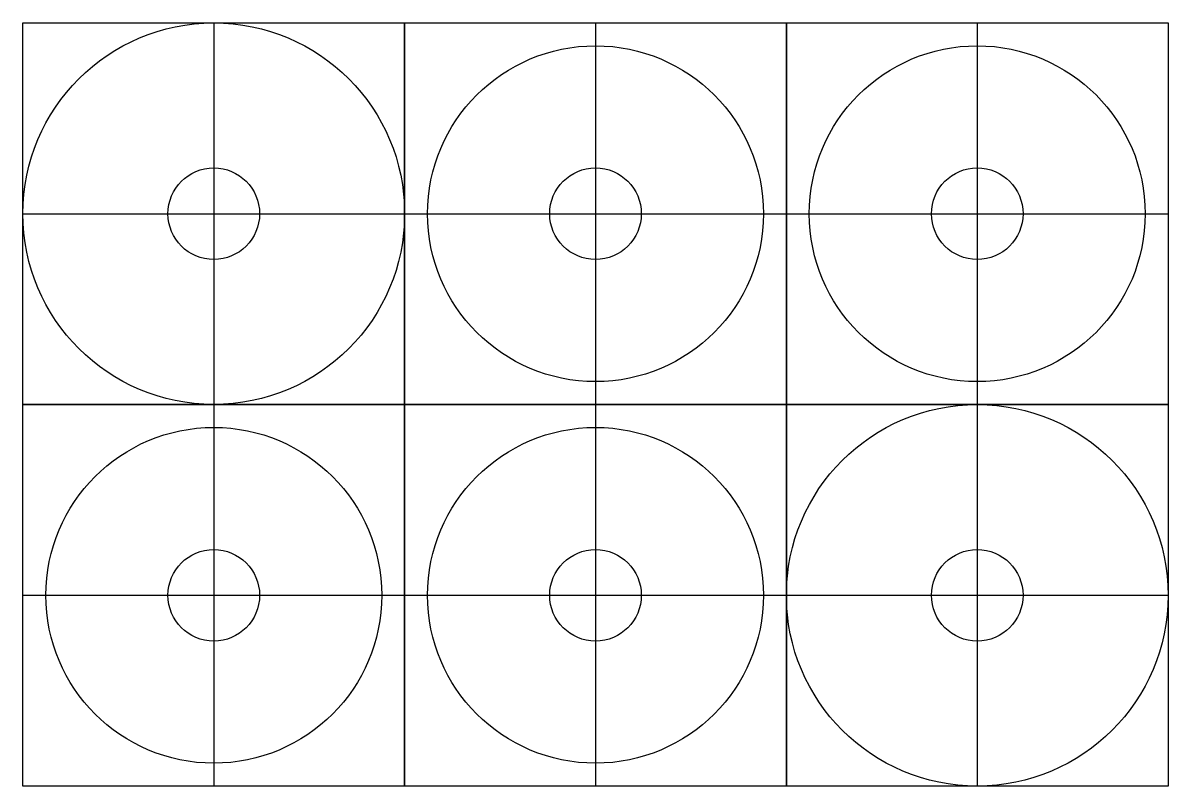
# Model space of a CAD drawing. Header units: millimetres. Extents: x 1284.5 to 1359.5, y 3011.7 to 3061.7.
import ezdxf

# ---------------------------------------------------------------- set-up
doc = ezdxf.new("R2010")
doc.units = ezdxf.units.MM
for name, color, linetype in [('exterior', 6, 'Continuous'), ('guias', 7, 'Continuous'), ('interior', 4, 'Continuous')]:
    doc.layers.add(name, color=color, linetype=linetype)

msp = doc.modelspace()

# ---------------------------------------------------------------- linework, layer by layer
at = {"layer": 'exterior'}
for centre, radius in [((1297.022, 3049.238), 12.5), ((1322.022, 3049.238), 11), ((1347.022, 3049.238), 11), ((1347.022, 3024.238), 12.5), ((1297.022, 3024.238), 11), ((1322.022, 3024.238), 11)]:
    msp.add_circle(centre, radius, dxfattribs=at)
at = {"layer": 'guias'}
for points in [[(1284.522, 3061.738), (1309.522, 3061.738), (1309.522, 3036.738), (1284.522, 3036.738), (1284.522, 3061.738), (1297.022, 3061.738), (1297.022, 3036.738), (1284.522, 3036.738), (1284.522, 3049.238), (1309.522, 3049.238)], [(1309.522, 3061.738), (1334.522, 3061.738), (1334.522, 3036.738), (1309.522, 3036.738), (1309.522, 3061.738), (1322.022, 3061.738), (1322.022, 3036.738), (1309.522, 3036.738), (1309.522, 3049.238), (1334.522, 3049.238)], [(1334.522, 3061.738), (1359.522, 3061.738), (1359.522, 3036.738), (1334.522, 3036.738), (1334.522, 3061.738), (1347.022, 3061.738), (1347.022, 3036.738), (1334.522, 3036.738), (1334.522, 3049.238), (1359.522, 3049.238)], [(1284.522, 3036.738), (1309.522, 3036.738), (1309.522, 3011.738), (1284.522, 3011.738), (1284.522, 3036.738), (1297.022, 3036.738), (1297.022, 3011.738), (1284.522, 3011.738), (1284.522, 3024.238), (1309.522, 3024.238)], [(1309.522, 3036.738), (1334.522, 3036.738), (1334.522, 3011.738), (1309.522, 3011.738), (1309.522, 3036.738), (1322.022, 3036.738), (1322.022, 3011.738), (1309.522, 3011.738), (1309.522, 3024.238), (1334.522, 3024.238)], [(1334.522, 3036.738), (1359.522, 3036.738), (1359.522, 3011.738), (1334.522, 3011.738), (1334.522, 3036.738), (1347.022, 3036.738), (1347.022, 3011.738), (1334.522, 3011.738), (1334.522, 3024.238), (1359.522, 3024.238)]]:
    msp.add_lwpolyline(points, dxfattribs=at)
at = {"layer": 'interior'}
for centre in [(1297.022, 3049.238), (1322.022, 3049.238), (1347.022, 3049.238), (1297.022, 3024.238), (1322.022, 3024.238), (1347.022, 3024.238)]:
    msp.add_circle(centre, 3, dxfattribs=at)

doc.saveas('drawing.dxf')
